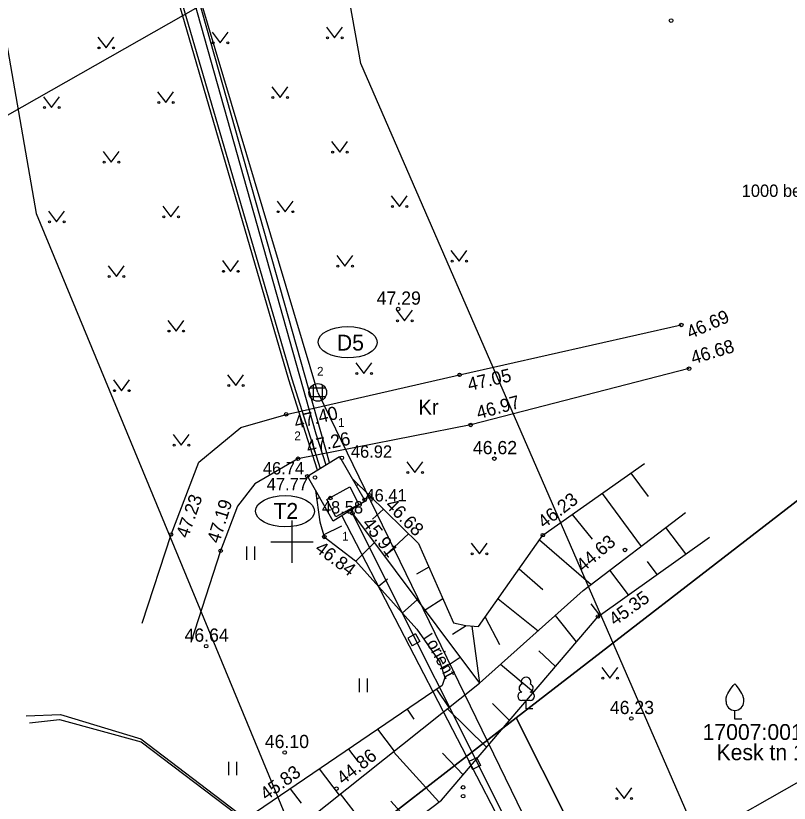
# Model space of a CAD drawing. Extents: x 641385 to 641893, y 6455477 to 6456239.
# Drawn here: x 641534.31 to 641578.24, y 6456035.15 to 6456079.87 of the extents above; entities that cross this region are included whole.
import ezdxf

# ---------------------------------------------------------------- set-up
doc = ezdxf.new("R2010")
doc.units = 0
for name, color, linetype in [('DKAEV', 7, 'Continuous'), ('DTRASS', 7, 'Continuous'), ('HALJASTUS', 7, 'Continuous'), ('KAEVU_NR', 7, 'Continuous'), ('KORGUS', 7, 'Continuous'), ('MOOTPIIR', 7, 'Continuous'), ('MPKAABEL', 7, 'Continuous'), ('PIIR', 7, 'Continuous'), ('POST', 7, 'Continuous'), ('PUU', 7, 'Continuous'), ('RELJEEF', 7, 'Continuous'), ('TEE', 7, 'Continuous'), ('TKAEV', 7, 'Continuous'), ('TORU_NR', 7, 'Continuous'), ('TRUUP', 7, 'Continuous'), ('TTRASS', 7, 'Continuous'), ('VORK', 7, 'Continuous'), ('VORMISTUS', 7, 'Continuous')]:
    doc.layers.add(name, color=color, linetype=linetype)

msp = doc.modelspace()

# ---------------------------------------------------------------- linework, layer by layer
at = {"layer": 'DKAEV'}
for p, q in [((641551.215, 6456058.046), (641551.215, 6456058.912)), ((641551.715, 6456058.912), (641551.715, 6456058.046)), ((641551.032, 6456058.729), (641551.898, 6456058.729)), ((641551.898, 6456058.229), (641551.032, 6456058.229))]:
    msp.add_line(p, q, dxfattribs=at)
msp.add_circle((641551.465, 6456058.479), 0.5, dxfattribs=at)
at = {"layer": 'DTRASS'}
msp.add_line((641551.465, 6456058.479), (641542.472, 6456088.586), dxfattribs=at)
msp.add_lwpolyline([(641551.465, 6456058.479), (641565.447, 6456029.74), (641571.69, 6456018.17), (641585.579, 6455992.97)], dxfattribs=at)
at = {"layer": 'HALJASTUS'}
for p, q in [((641551.956, 6456079.224), (641552.419, 6456078.617)), ((641552.419, 6456078.617), (641552.865, 6456079.224)), ((641538.98, 6456078.646), (641539.443, 6456078.039)), ((641539.443, 6456078.039), (641539.889, 6456078.646)), ((641545.468, 6456078.935), (641545.931, 6456078.328)), ((641545.931, 6456078.328), (641546.377, 6456078.935)), ((641542.37, 6456075.547), (641542.833, 6456074.94)), ((641542.833, 6456074.94), (641543.279, 6456075.547)), ((641548.858, 6456075.836), (641549.321, 6456075.229)), ((641549.321, 6456075.229), (641549.767, 6456075.836)), ((641535.882, 6456075.258), (641536.345, 6456074.651)), ((641536.345, 6456074.651), (641536.791, 6456075.258)), ((641552.248, 6456072.736), (641552.711, 6456072.129)), ((641552.711, 6456072.129), (641553.157, 6456072.736)), ((641539.272, 6456072.158), (641539.735, 6456071.551)), ((641539.735, 6456071.551), (641540.181, 6456072.158)), ((641555.638, 6456069.637), (641556.101, 6456069.03)), ((641556.101, 6456069.03), (641556.547, 6456069.637)), ((641549.15, 6456069.348), (641549.613, 6456068.741)), ((641549.613, 6456068.741), (641550.059, 6456069.348)), ((641536.174, 6456068.77), (641536.637, 6456068.163)), ((641536.637, 6456068.163), (641537.083, 6456068.77)), ((641542.662, 6456069.059), (641543.125, 6456068.452)), ((641543.125, 6456068.452), (641543.571, 6456069.059)), ((641559.028, 6456066.537), (641559.491, 6456065.93)), ((641559.491, 6456065.93), (641559.937, 6456066.537)), ((641552.54, 6456066.249), (641553.003, 6456065.642)), ((641553.003, 6456065.642), (641553.449, 6456066.249)), ((641539.564, 6456065.671), (641540.027, 6456065.064)), ((641540.027, 6456065.064), (641540.473, 6456065.671)), ((641546.052, 6456065.96), (641546.515, 6456065.353)), ((641546.515, 6456065.353), (641546.961, 6456065.96)), ((641555.93, 6456063.149), (641556.393, 6456062.542)), ((641556.393, 6456062.542), (641556.839, 6456063.149)), ((641542.954, 6456062.571), (641543.417, 6456061.964)), ((641543.417, 6456061.964), (641543.863, 6456062.571)), ((641553.625, 6456060.158), (641554.089, 6456059.552)), ((641554.089, 6456059.552), (641554.534, 6456060.158)), ((641546.344, 6456059.472), (641546.807, 6456058.865)), ((641546.807, 6456058.865), (641547.253, 6456059.472)), ((641539.857, 6456059.183), (641540.32, 6456058.576)), ((641540.32, 6456058.576), (641540.766, 6456059.183)), ((641543.247, 6456056.084), (641543.71, 6456055.477)), ((641543.71, 6456055.477), (641544.156, 6456056.084)), ((641556.523, 6456054.536), (641556.986, 6456053.929)), ((641556.986, 6456053.929), (641557.432, 6456054.536)), ((641560.177, 6456049.92), (641560.64, 6456049.313)), ((641560.64, 6456049.313), (641561.086, 6456049.92)), ((641547.41, 6456049.728), (641547.41, 6456048.967)), ((641547.865, 6456049.728), (641547.865, 6456048.967)), ((641567.588, 6456042.864), (641568.051, 6456042.257)), ((641568.051, 6456042.257), (641568.497, 6456042.864)), ((641553.809, 6456042.222), (641553.809, 6456041.461)), ((641554.264, 6456042.222), (641554.264, 6456041.461)), ((641546.39, 6456037.496), (641546.39, 6456036.735)), ((641546.845, 6456037.496), (641546.845, 6456036.735)), ((641568.393, 6456036.03), (641568.856, 6456035.423)), ((641568.856, 6456035.423), (641569.302, 6456036.03))]:
    msp.add_line(p, q, dxfattribs=at)
for centre, radius in [((641552.018, 6456078.617), 0.055), ((641552.847, 6456078.617), 0.055), ((641539.042, 6456078.039), 0.055), ((641539.871, 6456078.039), 0.055), ((641545.53, 6456078.328), 0.055), ((641546.359, 6456078.328), 0.055), ((641542.432, 6456074.94), 0.055), ((641543.261, 6456074.94), 0.055), ((641548.92, 6456075.229), 0.055), ((641549.749, 6456075.229), 0.055), ((641535.944, 6456074.651), 0.055), ((641536.773, 6456074.651), 0.055), ((641552.31, 6456072.129), 0.055), ((641553.139, 6456072.129), 0.055), ((641539.334, 6456071.551), 0.055), ((641540.163, 6456071.551), 0.055), ((641549.212, 6456068.741), 0.055), ((641550.041, 6456068.741), 0.055), ((641555.7, 6456069.03), 0.055), ((641556.529, 6456069.03), 0.055), ((641542.724, 6456068.452), 0.055), ((641543.553, 6456068.452), 0.055), ((641536.236, 6456068.163), 0.055), ((641537.065, 6456068.163), 0.055), ((641552.602, 6456065.642), 0.055), ((641553.431, 6456065.642), 0.055), ((641559.09, 6456065.93), 0.055), ((641559.919, 6456065.93), 0.055), ((641546.114, 6456065.353), 0.055), ((641546.943, 6456065.353), 0.055), ((641539.626, 6456065.064), 0.055), ((641540.455, 6456065.064), 0.055), ((641555.992, 6456062.542), 0.055), ((641556.821, 6456062.542), 0.055), ((641543.016, 6456061.964), 0.055), ((641543.845, 6456061.964), 0.055), ((641553.688, 6456059.552), 0.055), ((641554.517, 6456059.552), 0.055), ((641546.406, 6456058.865), 0.055), ((641547.235, 6456058.865), 0.055), ((641539.919, 6456058.576), 0.055), ((641540.748, 6456058.576), 0.055), ((641543.309, 6456055.477), 0.055), ((641544.138, 6456055.477), 0.055), ((641556.585, 6456053.929), 0.055), ((641557.414, 6456053.929), 0.055), ((641560.239, 6456049.313), 0.055), ((641561.068, 6456049.313), 0.055), ((641567.65, 6456042.257), 0.055), ((641568.479, 6456042.257), 0.055), ((641559.717, 6456036.046), 0.1), ((641559.717, 6456035.546), 0.1), ((641568.455, 6456035.423), 0.055), ((641569.284, 6456035.423), 0.055)]:
    msp.add_circle(centre, radius, dxfattribs=at)
at = {"layer": 'KAEVU_NR'}
for centre in [(641553.163, 6456061.327), (641549.602, 6456051.729)]:
    msp.add_ellipse(centre, major_axis=(1.678, -0.009), ratio=0.531431, dxfattribs=at)
at = {"layer": 'KORGUS'}
for centre in [(641571.529, 6456079.595), (641556.031, 6456063.21), (641572.108, 6456062.31), (641572.551, 6456059.83), (641559.522, 6456059.48), (641549.668, 6456057.23), (641560.15, 6456056.63), (641552.829, 6456054.761), (641550.34, 6456054.71), (641561.495, 6456054.72), (641550.876, 6456053.713), (641551.309, 6456053.648), (641554.404, 6456052.63), (641552.174, 6456052.479), (641554.125, 6456052.368), (641553.436, 6456051.61), (641543.133, 6456050.41), (641551.835, 6456050.27), (641564.247, 6456050.37), (641545.946, 6456049.48), (641568.916, 6456049.53), (641567.383, 6456045.75), (641545.124, 6456044.07), (641569.27, 6456039.96), (641549.587, 6456038.03), (641552.525, 6456035.97)]:
    msp.add_circle(centre, 0.1, dxfattribs=at)
at = {"layer": 'MOOTPIIR'}
msp.add_lwpolyline([(641502.29, 6456186.375), (641505.592, 6456169.157), (641519.147, 6456171.939), (641526.793, 6456118.545), (641535.481, 6456068.629), (641550.6, 6456032.105), (641572.669, 6455986.189), (641583.964, 6455982.884), (641605.512, 6455991.581), (641619.588, 6455970.884), (641636.618, 6455976.101), (641618.024, 6456017.147), (641594.217, 6456006.538), (641575.102, 6456028.452), (641553.901, 6456077.151), (641542.78, 6456139.068), (641533.57, 6456192.984), (641502.29, 6456186.375)], dxfattribs=at)
at = {"layer": 'MPKAABEL'}
for points in [[(641534.898, 6456040.112), (641536.85, 6456040.19), (641541.41, 6456038.81), (641546.88, 6456034.64), (641553.1, 6456029.66), (641561.33, 6456023.6), (641568.21, 6456018.18), (641574.52, 6456007.38), (641579.76, 6455997.85), (641585.55, 6455988.33), (641593.78, 6455976.76), (641596.86, 6455972.18), (641597.72, 6455972.07), (641616.26, 6455979.99), (641620.19, 6455981.62), (641620.82, 6455981.25), (641621.46, 6455979.89)], [(641534.898, 6456040.112), (641536.85, 6456040.19), (641541.41, 6456038.81), (641546.88, 6456034.64), (641553.1, 6456029.66), (641561.33, 6456023.6), (641568.21, 6456018.18), (641574.52, 6456007.38), (641579.76, 6455997.85), (641585.55, 6455988.33), (641593.78, 6455976.76), (641596.86, 6455972.18), (641597.72, 6455972.07), (641616.26, 6455979.99), (641620.19, 6455981.62), (641620.82, 6455981.25), (641621.46, 6455979.89)], [(641535.091, 6456039.712), (641536.8, 6456039.9), (641541.44, 6456038.64), (641546.83, 6456034.55), (641552.98, 6456029.56), (641561.18, 6456023.32), (641567.96, 6456018.06), (641574.45, 6456007.33), (641579.71, 6455997.8), (641585.36, 6455988.06), (641593.53, 6455976.66), (641593.95, 6455975.88), (641593.76, 6455975.28), (641585.99, 6455972.17), (641584.44, 6455970.5)], [(641535.091, 6456039.712), (641536.8, 6456039.9), (641541.44, 6456038.64), (641546.83, 6456034.55), (641552.98, 6456029.56), (641561.18, 6456023.32), (641567.96, 6456018.06), (641574.45, 6456007.33), (641579.71, 6455997.8), (641585.36, 6455988.06), (641593.53, 6455976.66), (641593.95, 6455975.88), (641593.76, 6455975.28), (641585.99, 6455972.17), (641584.44, 6455970.5)]]:
    msp.add_lwpolyline(points, dxfattribs=at)
at = {"layer": 'PIIR'}
for p, q in [((641562.74, 6456039.99), (641593.82, 6456064.06)), ((641593.82, 6456064.06), (641562.74, 6456039.99)), ((641562.74, 6456039.99), (641541.153, 6456023.281)), ((641541.153, 6456023.281), (641562.74, 6456039.99)), ((641572.69, 6456020.25), (641562.74, 6456039.99)), ((641562.74, 6456039.99), (641572.69, 6456020.25))]:
    msp.add_line(p, q, dxfattribs=at)
at = {"layer": 'POST'}
for p, q in [((641557.016, 6456044.77), (641556.579, 6456044.527)), ((641557.016, 6456044.77), (641557.259, 6456044.333)), ((641556.579, 6456044.527), (641556.822, 6456044.09)), ((641557.259, 6456044.333), (641556.822, 6456044.09)), ((641560.493, 6456037.733), (641560.041, 6456037.519)), ((641560.041, 6456037.519), (641560.255, 6456037.067)), ((641560.493, 6456037.733), (641560.707, 6456037.281)), ((641560.707, 6456037.281), (641560.255, 6456037.067))]:
    msp.add_line(p, q, dxfattribs=at)
at = {"layer": 'PUU'}
for p, q in [((641563.535, 6456040.985), (641563.055, 6456040.985)), ((641563.295, 6456040.51), (641563.295, 6456040.985)), ((641563.675, 6456040.51), (641563.295, 6456040.51)), ((641575.152, 6456039.92), (641575.152, 6456040.42)), ((641575.552, 6456039.92), (641575.152, 6456039.92))]:
    msp.add_line(p, q, dxfattribs=at)
for points in [[(641574.652, 6456040.92), (641574.652, 6456041.07), (641574.662, 6456041.135), (641574.697, 6456041.265), (641574.757, 6456041.385), (641574.902, 6456041.62), (641575.062, 6456041.825), (641575.152, 6456041.92)], [(641575.652, 6456040.92), (641575.652, 6456041.07), (641575.642, 6456041.135), (641575.607, 6456041.265), (641575.547, 6456041.385), (641575.402, 6456041.62), (641575.242, 6456041.825), (641575.152, 6456041.92)]]:
    msp.add_lwpolyline(points, dxfattribs=at)
for centre, radius, start, end in [((641563.125, 6456041.683), 0.233, 109.0217, 253.1415), ((641563.295, 6456042.03), 0.277, 332.5799, 207.4201), ((641563.465, 6456041.683), 0.233, 286.8508, 70.9859), ((641563.058, 6456041.222), 0.238, 90.0016, 269.3953), ((641563.532, 6456041.222), 0.238, 270.6047, 89.9984), ((641575.152, 6456040.92), 0.5, 180, 0)]:
    msp.add_arc(centre, radius, start, end, dxfattribs=at)
at = {"layer": 'RELJEEF'}
for p, q in [((641569.241, 6456053.892), (641570.224, 6456052.561)), ((641553.765, 6456053.254), (641553.667, 6456053.163)), ((641567.606, 6456052.739), (641569.825, 6456049.735)), ((641551.397, 6456052.423), (641551.568, 6456052.509)), ((641555.195, 6456051.853), (641554.573, 6456051.274)), ((641565.918, 6456051.549), (641567.042, 6456050.138)), ((641551.799, 6456050.389), (641552.839, 6456050.908)), ((641572.37, 6456049.302), (641571.235, 6456050.814)), ((641556.622, 6456050.449), (641555.257, 6456049.178)), ((641553.634, 6456048.899), (641554.681, 6456049.946)), ((641564.055, 6456050.097), (641566.986, 6456047.565)), ((641570.741, 6456048.142), (641570.193, 6456048.871)), ((641557.778, 6456048.555), (641557.068, 6456048.163)), ((641562.899, 6456048.453), (641564.249, 6456047.287)), ((641569.111, 6456046.981), (641568.058, 6456048.384)), ((641554.912, 6456047.475), (641555.429, 6456047.883)), ((641556.267, 6456045.964), (641557.112, 6456046.699)), ((641558.57, 6456046.752), (641557.556, 6456046.106)), ((641561.704, 6456046.753), (641563.985, 6456044.944)), ((641567.483, 6456045.821), (641566.996, 6456046.467)), ((641560.971, 6456045.711), (641561.777, 6456044.152)), ((641566.154, 6456044.309), (641564.961, 6456045.815)), ((641559.901, 6456045.229), (641559.122, 6456044.732)), ((641560.216, 6456045.207), (641560.652, 6456041.97)), ((641557.486, 6456044.476), (641557.968, 6456044.796)), ((641564.965, 6456042.916), (641564.024, 6456043.805)), ((641558.521, 6456042.763), (641559.549, 6456043.444)), ((641563.712, 6456041.448), (641561.845, 6456043.035)), ((641558.2, 6456041.616), (641558.904, 6456040.575)), ((641562.348, 6456039.849), (641561.378, 6456040.807)), ((641556.537, 6456040.485), (641556.927, 6456039.927)), ((641561.046, 6456038.324), (641558.829, 6456040.515)), ((641554.861, 6456039.346), (641555.803, 6456038.1)), ((641553.204, 6456038.219), (641553.699, 6456037.567)), ((641558.348, 6456035.221), (641555.77, 6456038.073)), ((641559.717, 6456036.766), (641558.544, 6456037.985)), ((641551.548, 6456037.092), (641552.677, 6456035.605)), ((641549.891, 6456035.965), (641550.515, 6456035.146)), ((641555.055, 6456032.725), (641552.764, 6456035.675)), ((641556.748, 6456034.008), (641555.615, 6456035.262))]:
    msp.add_line(p, q, dxfattribs=at)
for points in [[(641553.455, 6456053.557), (641554.404, 6456052.63), (641557.191, 6456049.89), (641559.169, 6456045.39), (641559.866, 6456045.232), (641560.598, 6456045.18), (641564.247, 6456050.37), (641570.019, 6456054.441)], [(641551.331, 6456052.903), (641551.574, 6456051.13), (641551.835, 6456050.27), (641553.615, 6456048.92), (641557.096, 6456045.04), (641558.394, 6456043.16), (641558.673, 6456042.29), (641558.527, 6456041.838), (641547.037, 6456034.024)], [(641548.751, 6456032.472), (641560.652, 6456041.97), (641566.535, 6456047.22), (641572.339, 6456051.658)], [(641553.436, 6456051.61), (641560.652, 6456041.97)], [(641547.935, 6456027.22), (641551.843, 6456030.29), (641558.492, 6456035.33), (641567.383, 6456045.75), (641573.714, 6456050.26)]]:
    msp.add_lwpolyline(points, dxfattribs=at)
at = {"layer": 'TEE'}
for points in [[(641541.493, 6456045.368), (641543.133, 6456050.41), (641544.709, 6456054.51), (641547.092, 6456056.48), (641549.668, 6456057.23), (641559.522, 6456059.48), (641572.108, 6456062.31)], [(641572.551, 6456059.83), (641560.15, 6456056.63), (641550.34, 6456054.71), (641547.892, 6456053.29), (641546.907, 6456052.01), (641545.946, 6456049.48), (641544.249, 6456044.272)]]:
    msp.add_lwpolyline(points, dxfattribs=at)
at = {"layer": 'TKAEV'}
for points in [[(641551.977, 6456052.39), (641553.279, 6456053.11), (641553.806, 6456052.114)], [(641553.806, 6456052.114), (641552.492, 6456051.418), (641551.977, 6456052.39)]]:
    msp.add_lwpolyline(points, dxfattribs=at)
at = {"layer": 'TTRASS'}
for p, q in [((641552.128, 6456054.488), (641542.509, 6456088.599)), ((641551.448, 6456054.067), (641550.51, 6456057.03))]:
    msp.add_line(p, q, dxfattribs=at)
for points in [[(641524.04, 6456183.04), (641532.371, 6456133.232), (641541.46, 6456088.479), (641549.999, 6456059.248), (641551.608, 6456054.166)], [(641525.088, 6456181.712), (641530.977, 6456143.742), (641533.057, 6456131.977), (641542.204, 6456088.606), (641551.361, 6456056.131), (641551.926, 6456054.363)], [(641550.51, 6456057.03), (641549.826, 6456059.194), (641543.623, 6456080.429), (641541.286, 6456088.428), (641532.193, 6456133.198), (641524.068, 6456180.944)], [(641562.941, 6456032.639), (641553.335, 6456051.786)], [(641552.827, 6456051.472), (641562.647, 6456032.491)]]:
    msp.add_lwpolyline(points, dxfattribs=at)
msp.add_lwpolyline([(641550.876, 6456053.713), (641552.702, 6456054.843), (641554.164, 6456052.299), (641552.339, 6456051.17)], close=True, dxfattribs=at)
at = {"layer": 'VORK'}
for p, q in [((641550, 6456051.2), (641550, 6456048.8)), ((641548.8, 6456050), (641551.2, 6456050))]:
    msp.add_line(p, q, dxfattribs=at)
at = {"layer": 'VORMISTUS'}
for points in [[(641515.346, 6456000.314), (641419, 6456169.85), (641540.718, 6456239.022), (641637.064, 6456069.486), (641515.346, 6456000.314)], [(641599.922, 6455887.491), (641503.576, 6456057.026), (641625.294, 6456126.198), (641721.64, 6455956.662), (641599.922, 6455887.491)]]:
    msp.add_lwpolyline(points, dxfattribs=at)

# ---------------------------------------------------------------- texts
at = {"layer": 'KAEVU_NR'}
for s, p in [('D5', (641552.549, 6456060.854)), ('T2', (641548.947, 6456051.297))]:
    msp.add_text(s, height=0.9, dxfattribs=at).set_placement(p)
at = {"layer": 'KORGUS'}
for s, height, p in [('47.29', 0.75, (641554.81, 6456063.46)), ('46.62', 0.75, (641560.274, 6456054.97)), (' 46.92', 0.7, (641553.084, 6456054.769)), (' 46.74', 0.7, (641548.086, 6456053.821)), (' 47.77', 0.7, (641548.307, 6456052.917)), (' 46.41', 0.7, (641553.912, 6456052.285)), (' 48.58', 0.7, (641551.436, 6456051.602)), ('46.64', 0.75, (641543.898, 6456044.32)), ('46.23', 0.75, (641568.049, 6456040.21)), ('46.10', 0.75, (641548.457, 6456038.28))]:
    msp.add_text(s, height=height, dxfattribs=at).set_placement(p)
for s, rotation, p in [('46.69', 23.7724, (641572.613, 6456061.502)), ('46.68', 16.7329, (641572.779, 6456060.066)), ('47.05', 13.0937, (641560.069, 6456058.553)), ('46.97', 15.3973, (641560.591, 6456056.944)), ('47.40', 13.3832, (641550.225, 6456056.404)), ('47.26', 12.0884, (641550.912, 6456055)), ('47.23', 70.7019, (641544.096, 6456050.155)), ('46.23', 37.4965, (641564.319, 6456050.726)), ('47.19', 72.5279, (641545.869, 6456049.863)), ('46.68', 315.1537, (641555.249, 6456052.022)), ('45.91', 308.0018, (641553.943, 6456051.023)), ('44.63', 40.5308, (641566.538, 6456048.25)), ('46.84', 323.1509, (641551.253, 6456049.496)), ('45.35', 35.7203, (641568.336, 6456045.192)), ('44.86', 37.8692, (641552.902, 6456036.169)), ('45.83', 36.1553, (641548.539, 6456035.272))]:
    msp.add_text(s, height=0.75, rotation=rotation, dxfattribs=at).set_placement(p)
at = {"layer": 'PIIR'}
for s, p in [('17007:001:0053', (641573.317, 6456038.742)), ('Kesk tn 10', (641574.107, 6456037.592))]:
    msp.add_text(s, height=0.9, dxfattribs=at).set_placement(p)
at = {"layer": 'TEE'}
msp.add_text('Kr', height=0.85, dxfattribs=at).set_placement((641557.186, 6456057.223))
at = {"layer": 'TORU_NR'}
for s, p in [('2', (641551.419, 6456059.426)), ('1', (641552.611, 6456056.52)), ('2', (641550.132, 6456055.762)), ('1', (641552.848, 6456050.06))]:
    msp.add_text(s, height=0.5, dxfattribs=at).set_placement(p)
at = {"layer": 'TRUUP'}
msp.add_text('1000 bet', height=0.7, dxfattribs=at).set_placement((641575.537, 6456069.581))
at = {"layer": 'TTRASS'}
msp.add_text('orient', height=0.7, rotation=298.1295, dxfattribs=at).set_placement((641557.628, 6456044.246))

doc.saveas('drawing.dxf')
